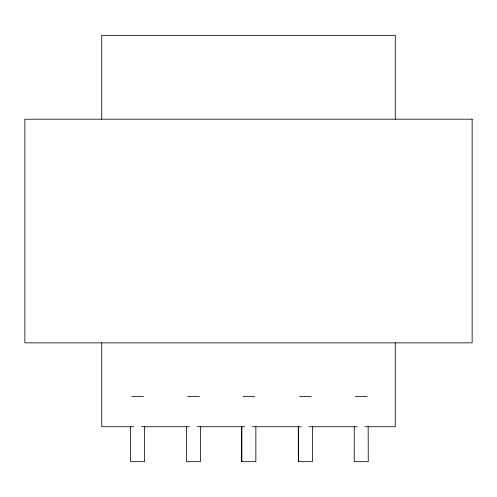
<?xml version="1.0" encoding="UTF-8"?>
<svg xmlns="http://www.w3.org/2000/svg" width="497" height="497" viewBox="0 0 497 497"><rect width="100%" height="100%" fill="white"/><g stroke="black" fill="none" stroke-linecap="round" stroke-linejoin="round"><path stroke-width="0.75" d="M131.724 396.432L143.478 396.432M187.642 396.432L199.403 396.432M242.983 396.432L254.737 396.432M299.529 396.432L311.29 396.432M355.386 396.432L367.146 396.432M133.569 426.724L101.73 426.724L101.73 342.855M141.334 426.724L189.481 426.724M197.247 426.724L244.617 426.724M252.383 426.724L301.306 426.724M309.072 426.724L357.219 426.724M364.984 426.724L395.27 426.724L395.27 342.855M395.27 119.205L395.27 35.337L101.73 35.337L101.73 119.205M368.171 426.724L368.258 461.663L354.193 461.663L354.28 426.724M312.396 426.724L312.396 461.663L298.324 461.663L298.324 426.724M298.417 426.724L298.417 461.663M255.849 426.724L255.849 461.663L241.573 461.663L241.573 426.724M241.871 426.724L241.871 461.663M200.515 426.724L200.471 461.663L186.493 461.663L186.537 426.724M144.59 426.724L144.59 461.663L130.612 461.663L130.612 426.724M472.15 119.205L24.85 119.205L24.85 342.855L472.15 342.855L472.15 119.205"/></g></svg>
